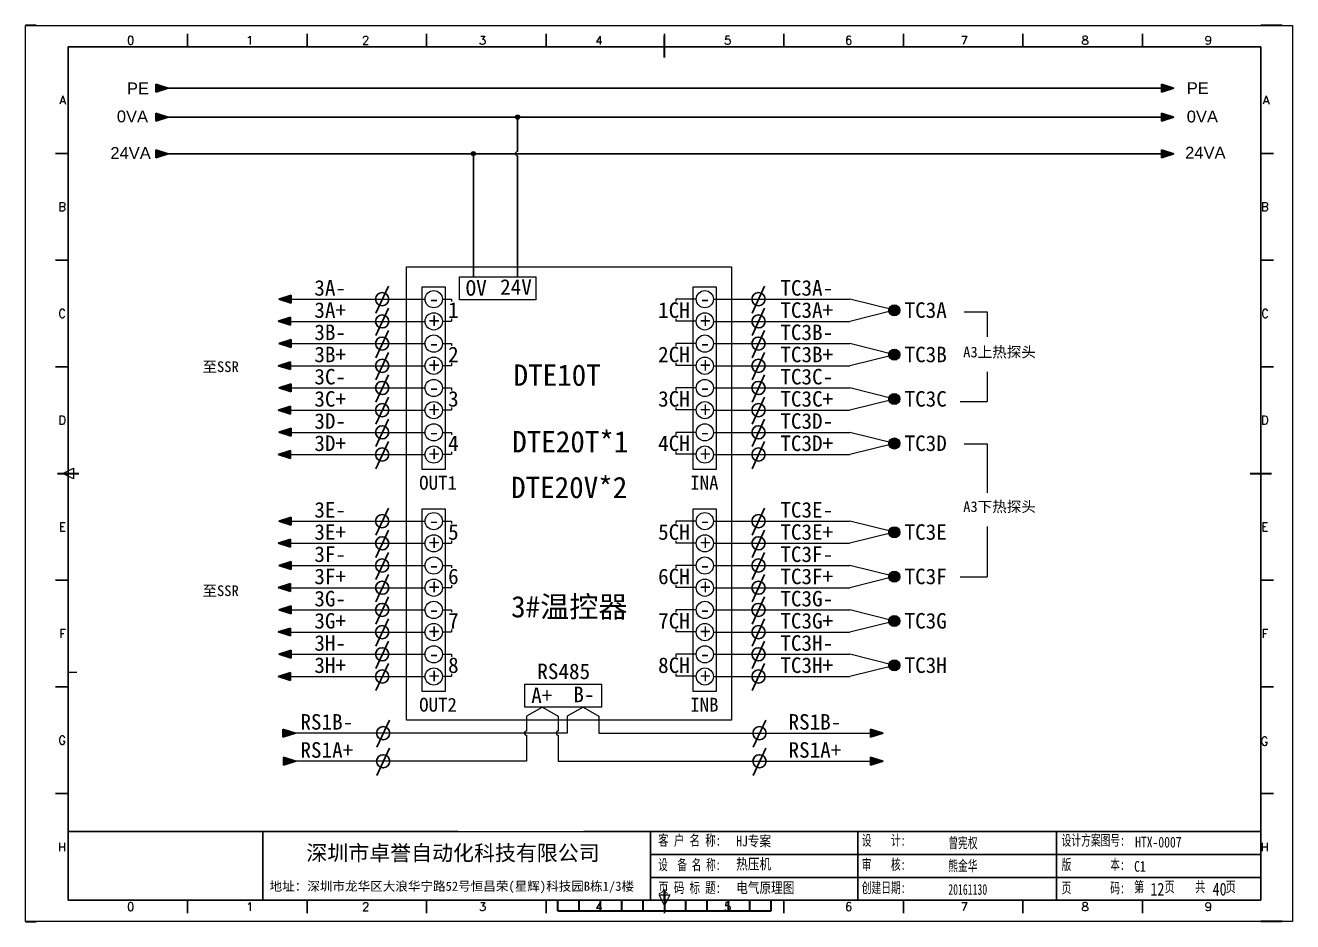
# Model space of a CAD drawing. Extents: x 35123 to 43919, y -4314 to -326.
# Drawn here: x 36271.6 to 36568.6, y -3263.9 to -3053.9 of the extents above; entities that cross this region are included whole.
import ezdxf
from ezdxf.enums import TextEntityAlignment as Align

# ---------------------------------------------------------------- set-up
doc = ezdxf.new("R2010")
doc.units = 0
doc.header["$MEASUREMENT"] = 0
doc.layers.add('AE_BOR', color=1, linetype='Continuous')
doc.layers.add('MISC', color=2, linetype='Continuous')
doc.styles.add('Standard0.67', font='', dxfattribs={"width": 0.67})
doc.styles.add('Standard_0.8', font='SimSun.ttf', dxfattribs={"width": 0.8})
doc.styles.add('WD', font='romans.shx', dxfattribs={"bigfont": 'gbcbig.shx'})
doc.styles.add('宋', font='SimSun.ttf', dxfattribs={"width": 0.7})
doc.styles.add('样式 0', font='')
doc.styles.add('样式 8', font='arial.ttf')
doc.styles.get('Standard0.67').set_extended_font_data('FangSong_GB2312')
doc.styles.get('样式 0').set_extended_font_data('KaiTi_GB2312')

# ---------------------------------------------------------------- blocks, each defined once
blk = doc.blocks.new('gb_a2_a')
for p, q in [((584, 410), (25, 410)), ((25, 410), (25, 10)), ((584, 10), (584, 410)), ((25, 10), (584, 10))]:
    blk.add_line(p, q)
at = {"lineweight": 9, "ltscale": 0.1}
blk.add_line((25, 116.86), (29, 116.86), dxfattribs=at)
at = {"layer": 'AE_BOR', "lineweight": 30}
for p, q in [((10, 420), (4.93, 420)), ((594, 420), (584, 420)), ((4.93, 0), (10, 0)), ((594, 0), (584, 0))]:
    blk.add_line(p, q, dxfattribs=at)
at = {"layer": 'AE_BOR', "color": 1, "lineweight": 15}
for p, q in [((4.93, 420), (598.93, 420)), ((4.93, 0), (4.93, 420)), ((598.93, 420), (598.93, 0)), ((22.5, 210), (27.5, 212.5)), ((27.5, 207.5), (22.5, 210)), ((27.5, 212.5), (27.5, 207.5)), ((304.5, 7.5), (302, 12.5)), ((302, 12.5), (307, 12.5)), ((307, 12.5), (304.5, 7.5)), ((598.93, 0), (4.93, 0))]:
    blk.add_line(p, q, dxfattribs=at)
at = {"layer": 'AE_BOR'}
for p, q in [((81, 410), (81, 416)), ((137, 410), (137, 416)), ((193, 410), (193, 416)), ((249, 410), (249, 416)), ((304.5, 410), (304.5, 416)), ((360.5, 410), (360.5, 416)), ((416.5, 410), (416.5, 416)), ((472.5, 410), (472.5, 416)), ((528.5, 410), (528.5, 416)), ((25, 360), (19, 360)), ((584, 360), (590, 360)), ((25, 310), (19, 310)), ((584, 310), (590, 310)), ((25, 260), (19, 260)), ((584, 260), (590, 260)), ((25, 160), (19, 160)), ((584, 160), (590, 160)), ((25, 110), (19, 110)), ((584, 110), (590, 110)), ((25, 60), (19, 60)), ((584, 60), (590, 60)), ((81, 10), (81, 4)), ((137, 10), (137, 4)), ((193, 10), (193, 4)), ((249, 10), (249, 4)), ((304.5, 10), (304.5, 4)), ((360.5, 10), (360.5, 4)), ((416.5, 10), (416.5, 4)), ((472.5, 10), (472.5, 4)), ((528.5, 10), (528.5, 4))]:
    blk.add_line(p, q, dxfattribs=at)
at = {"layer": 'AE_BOR', "color": 2, "lineweight": 30}
for p, q in [((304.5, 405), (304.5, 415)), ((20, 210), (30, 210)), ((579, 210), (589, 210)), ((304.5, 10), (304.5, 15)), ((304.5, 15), (304.5, 5)), ((254.5, 5), (254.5, 10)), ((264.5, 5), (264.5, 10)), ((274.5, 5), (274.5, 10)), ((284.5, 5), (284.5, 10)), ((294.5, 5), (294.5, 10)), ((304.5, 10), (304.5, 5)), ((314.5, 5), (314.5, 10)), ((324.5, 5), (324.5, 10)), ((334.5, 5), (334.5, 10)), ((344.5, 5), (344.5, 10)), ((354.5, 5), (354.5, 10)), ((254.5, 5), (354.5, 5))]:
    blk.add_line(p, q, dxfattribs=at)
at = {"layer": 'AE_BOR', "style": 'WD'}
for s, p in [('0', (54.27, 411)), ('1', (110.12, 411)), ('2', (164.42, 411)), ('3', (219.22, 411)), ('4', (273.82, 411)), ('5', (334.12, 411)), ('6', (390.81, 411)), ('7', (445.01, 411)), ('8', (501.67, 411)), ('9', (559.4, 411)), ('0', (54.27, 5)), ('1', (110.12, 5)), ('2', (164.42, 5)), ('3', (219.22, 5)), ('4', (273.82, 5)), ('5', (334.12, 5)), ('6', (390.81, 5)), ('7', (445.01, 5)), ('8', (501.67, 5)), ('9', (559.4, 5))]:
    blk.add_text(s, height=4, dxfattribs=at).set_placement(p, align=Align.CENTER)
for s, p in [('A', (24, 385)), ('A', (588.05, 385)), ('B', (24, 335)), ('B', (587.67, 335)), ('C', (24, 285)), ('C', (587.86, 285)), ('D', (24, 235)), ('D', (587.67, 235)), ('E', (24, 185)), ('E', (587.48, 185)), ('F', (24, 135)), ('F', (587.48, 135)), ('F', (587.48, 135)), ('G', (24, 85)), ('G', (587.48, 84.56)), ('H', (24, 35)), ('H', (587.67, 35))]:
    blk.add_text(s, height=4, dxfattribs=at).set_placement(p, align=Align.MIDDLE_RIGHT)

msp = doc.modelspace()

# ---------------------------------------------------------------- hatches: boundary and pattern name
for points in [[(36305.034, -3075.379), (36302.115, -3074.443), (36302.115, -3076.314)], [(36540.738, -3075.375), (36537.819, -3074.439), (36537.819, -3076.31)], [(36305.034, -3083.944), (36302.115, -3083.009), (36302.115, -3084.88)], [(36540.738, -3083.94), (36537.819, -3083.005), (36537.819, -3084.876)], [(36330.958, -3118.005), (36333.876, -3118.94), (36333.876, -3117.07)], [(36330.802, -3123.205), (36333.721, -3124.14), (36333.721, -3122.27)], [(36330.958, -3128.405), (36333.876, -3129.34), (36333.876, -3127.47)], [(36330.802, -3133.605), (36333.721, -3134.54), (36333.721, -3132.67)], [(36330.958, -3138.805), (36333.876, -3139.74), (36333.876, -3137.87)], [(36330.802, -3144.005), (36333.721, -3144.94), (36333.721, -3143.07)], [(36330.958, -3149.205), (36333.876, -3150.14), (36333.876, -3148.27)], [(36330.802, -3154.405), (36333.721, -3155.34), (36333.721, -3153.47)], [(36330.958, -3170.005), (36333.876, -3170.94), (36333.876, -3169.07)], [(36330.802, -3175.205), (36333.721, -3176.14), (36333.721, -3174.27)], [(36330.958, -3180.405), (36333.876, -3181.34), (36333.876, -3179.47)], [(36330.802, -3185.605), (36333.721, -3186.54), (36333.721, -3184.67)], [(36330.958, -3190.805), (36333.876, -3191.74), (36333.876, -3189.87)], [(36330.802, -3196.005), (36333.721, -3196.94), (36333.721, -3195.07)], [(36330.958, -3201.205), (36333.876, -3202.14), (36333.876, -3200.27)], [(36330.802, -3206.405), (36333.721, -3207.34), (36333.721, -3205.47)], [(36334.848, -3219.713), (36331.93, -3218.777), (36331.93, -3220.648)], [(36472.56, -3219.713), (36469.642, -3218.777), (36469.642, -3220.648)], [(36334.959, -3226.298), (36332.04, -3225.363), (36332.04, -3227.234)], [(36472.56, -3226.294), (36469.642, -3225.359), (36469.642, -3227.229)]]:
    msp.add_hatch(color=0).paths.add_polyline_path(points)
at = {"lineweight": 0}
h = msp.add_hatch(color=0, dxfattribs=at)
edge = h.paths.add_edge_path()
edge.add_arc((36386.898, -3075.375), 0.5, 0, 360)
h = msp.add_hatch(color=0, dxfattribs=at)
edge = h.paths.add_edge_path()
edge.add_arc((36376.54, -3083.94), 0.5, 0, 360)
h = msp.add_hatch(color=0, dxfattribs=at)
edge = h.paths.add_edge_path()
edge.add_arc((36475.205, -3120.63), 1.3, 0, 360)
h = msp.add_hatch(color=0, dxfattribs=at)
edge = h.paths.add_edge_path()
edge.add_arc((36475.205, -3131.03), 1.3, 0, 360)
h = msp.add_hatch(color=0, dxfattribs=at)
edge = h.paths.add_edge_path()
edge.add_arc((36475.205, -3141.43), 1.3, 0, 360)
h = msp.add_hatch(color=0, dxfattribs=at)
edge = h.paths.add_edge_path()
edge.add_arc((36475.205, -3151.83), 1.3, 0, 360)
h = msp.add_hatch(color=0, dxfattribs=at)
edge = h.paths.add_edge_path()
edge.add_arc((36475.205, -3172.63), 1.3, 0, 360)
h = msp.add_hatch(color=0, dxfattribs=at)
edge = h.paths.add_edge_path()
edge.add_arc((36475.205, -3183.03), 1.3, 0, 360)
h = msp.add_hatch(color=0, dxfattribs=at)
edge = h.paths.add_edge_path()
edge.add_arc((36475.205, -3193.43), 1.3, 0, 360)
h = msp.add_hatch(color=0, dxfattribs=at)
edge = h.paths.add_edge_path()
edge.add_arc((36475.205, -3203.83), 1.3, 0, 360)
at = {"layer": 'MISC'}
for points in [[(36305.034, -3068.614), (36302.115, -3067.679), (36302.115, -3069.549)], [(36540.738, -3068.61), (36537.819, -3067.675), (36537.819, -3069.545)]]:
    msp.add_hatch(color=0, dxfattribs=at).paths.add_polyline_path(points)

# ---------------------------------------------------------------- linework, layer by layer
at = {"color": 0}
for p, q in [((36305.034, -3075.379), (36302.115, -3074.443)), ((36302.115, -3074.443), (36302.115, -3076.314)), ((36305.034, -3075.379), (36302.115, -3076.314)), ((36540.738, -3075.375), (36305.021, -3075.375)), ((36540.738, -3075.375), (36537.819, -3074.439)), ((36537.819, -3074.439), (36537.819, -3076.31)), ((36540.738, -3075.375), (36537.819, -3076.31)), ((36305.034, -3083.944), (36302.115, -3083.009)), ((36302.115, -3083.009), (36302.115, -3084.88)), ((36305.034, -3083.944), (36302.115, -3084.88)), ((36305.021, -3083.94), (36540.738, -3083.94)), ((36540.738, -3083.94), (36537.819, -3083.005)), ((36537.819, -3083.005), (36537.819, -3084.876)), ((36540.738, -3083.94), (36537.819, -3084.876)), ((36353.674, -3121.342), (36356.626, -3114.954)), ((36441.858, -3121.342), (36444.81, -3114.954)), ((36330.958, -3118.005), (36333.876, -3117.07)), ((36330.958, -3118.005), (36333.876, -3118.94)), ((36333.876, -3118.94), (36333.876, -3117.07)), ((36353.674, -3126.542), (36356.626, -3120.154)), ((36441.858, -3126.542), (36444.81, -3120.154)), ((36330.802, -3123.205), (36333.721, -3122.27)), ((36330.802, -3123.205), (36333.721, -3124.14)), ((36333.721, -3124.14), (36333.721, -3122.27)), ((36353.674, -3131.742), (36356.626, -3125.354)), ((36441.858, -3131.742), (36444.81, -3125.354)), ((36330.958, -3128.405), (36333.876, -3127.47)), ((36330.958, -3128.405), (36333.876, -3129.34)), ((36333.876, -3129.34), (36333.876, -3127.47)), ((36330.802, -3133.605), (36333.721, -3132.67)), ((36333.721, -3134.54), (36333.721, -3132.67)), ((36353.674, -3136.942), (36356.626, -3130.554)), ((36441.858, -3136.942), (36444.81, -3130.554)), ((36330.802, -3133.605), (36333.721, -3134.54)), ((36353.674, -3142.142), (36356.626, -3135.754)), ((36441.858, -3142.142), (36444.81, -3135.754)), ((36330.958, -3138.805), (36333.876, -3137.87)), ((36330.958, -3138.805), (36333.876, -3139.74)), ((36333.876, -3139.74), (36333.876, -3137.87)), ((36353.674, -3147.342), (36356.626, -3140.954)), ((36441.858, -3147.342), (36444.81, -3140.954)), ((36330.802, -3144.005), (36333.721, -3143.07)), ((36330.802, -3144.005), (36333.721, -3144.94)), ((36333.721, -3144.94), (36333.721, -3143.07)), ((36353.674, -3152.542), (36356.626, -3146.154)), ((36441.858, -3152.542), (36444.81, -3146.154)), ((36330.958, -3149.205), (36333.876, -3148.27)), ((36330.958, -3149.205), (36333.876, -3150.14)), ((36333.876, -3150.14), (36333.876, -3148.27)), ((36330.802, -3154.405), (36333.721, -3153.47)), ((36333.721, -3155.34), (36333.721, -3153.47)), ((36353.674, -3157.742), (36356.626, -3151.354)), ((36441.858, -3157.742), (36444.81, -3151.354)), ((36330.802, -3154.405), (36333.721, -3155.34)), ((36353.674, -3173.342), (36356.626, -3166.954)), ((36441.858, -3173.342), (36444.81, -3166.954)), ((36330.958, -3170.005), (36333.876, -3169.07)), ((36330.958, -3170.005), (36333.876, -3170.94)), ((36333.876, -3170.94), (36333.876, -3169.07)), ((36330.802, -3175.205), (36333.721, -3174.27)), ((36333.721, -3176.14), (36333.721, -3174.27)), ((36353.674, -3178.542), (36356.626, -3172.154)), ((36441.858, -3178.542), (36444.81, -3172.154)), ((36330.802, -3175.205), (36333.721, -3176.14)), ((36353.674, -3183.742), (36356.626, -3177.354)), ((36441.858, -3183.742), (36444.81, -3177.354)), ((36330.958, -3180.405), (36333.876, -3179.47)), ((36330.958, -3180.405), (36333.876, -3181.34)), ((36333.876, -3181.34), (36333.876, -3179.47)), ((36353.674, -3188.942), (36356.626, -3182.554)), ((36441.858, -3188.942), (36444.81, -3182.554)), ((36330.802, -3185.605), (36333.721, -3184.67)), ((36330.802, -3185.605), (36333.721, -3186.54)), ((36333.721, -3186.54), (36333.721, -3184.67)), ((36353.674, -3194.142), (36356.626, -3187.754)), ((36441.858, -3194.142), (36444.81, -3187.754)), ((36330.958, -3190.805), (36333.876, -3189.87)), ((36330.958, -3190.805), (36333.876, -3191.74)), ((36333.876, -3191.74), (36333.876, -3189.87)), ((36330.802, -3196.005), (36333.721, -3195.07)), ((36333.721, -3196.94), (36333.721, -3195.07)), ((36353.674, -3199.342), (36356.626, -3192.954)), ((36441.858, -3199.342), (36444.81, -3192.954)), ((36330.802, -3196.005), (36333.721, -3196.94)), ((36353.674, -3204.542), (36356.626, -3198.154)), ((36441.858, -3204.542), (36444.81, -3198.154)), ((36330.958, -3201.205), (36333.876, -3200.27)), ((36330.958, -3201.205), (36333.876, -3202.14)), ((36333.876, -3202.14), (36333.876, -3200.27)), ((36353.674, -3209.742), (36356.626, -3203.354)), ((36441.858, -3209.742), (36444.81, -3203.354)), ((36330.802, -3206.405), (36333.721, -3205.47)), ((36330.802, -3206.405), (36333.721, -3207.34)), ((36333.721, -3207.34), (36333.721, -3205.47)), ((36334.848, -3219.713), (36331.93, -3218.777)), ((36331.93, -3218.777), (36331.93, -3220.648)), ((36353.918, -3223.021), (36356.871, -3216.633)), ((36442.112, -3223.021), (36445.064, -3216.633)), ((36472.56, -3219.713), (36469.642, -3218.777)), ((36469.642, -3218.777), (36469.642, -3220.648)), ((36334.848, -3219.713), (36331.93, -3220.648)), ((36472.56, -3219.713), (36469.642, -3220.648)), ((36334.959, -3226.298), (36332.04, -3225.363)), ((36332.04, -3225.363), (36332.04, -3227.234)), ((36353.918, -3229.606), (36356.871, -3223.219)), ((36442.112, -3229.606), (36445.064, -3223.219)), ((36472.56, -3226.294), (36469.642, -3225.359)), ((36469.642, -3225.359), (36469.642, -3227.229)), ((36334.959, -3226.298), (36332.04, -3227.234)), ((36472.56, -3226.294), (36469.642, -3227.229))]:
    msp.add_line(p, q, dxfattribs=at)
at = {"color": 0, "ltscale": 2}
for p, q in [((36386.898, -3083.44), (36386.898, -3075.375)), ((36376.54, -3112.768), (36376.54, -3083.94)), ((36386.898, -3112.768), (36386.898, -3084.44))]:
    msp.add_line(p, q, dxfattribs=at)
at = {"color": 0, "lineweight": 0}
for p, q in [((36360.907, -3110.48), (36437.028, -3110.48)), ((36360.907, -3216.628), (36360.907, -3110.48)), ((36437.028, -3110.48), (36437.028, -3216.628)), ((36364.525, -3115.112), (36369.903, -3115.112)), ((36364.525, -3157.923), (36364.525, -3115.112)), ((36369.903, -3115.112), (36369.903, -3157.923)), ((36373.271, -3118.146), (36373.271, -3112.768)), ((36373.271, -3112.768), (36391.271, -3112.768)), ((36391.271, -3118.146), (36391.271, -3112.768)), ((36428.052, -3115.112), (36433.43, -3115.112)), ((36428.052, -3157.923), (36428.052, -3115.112)), ((36433.43, -3115.112), (36433.43, -3157.923)), ((36331.035, -3118.03), (36365.245, -3118.03)), ((36369.284, -3118.03), (36371.422, -3118.03)), ((36371.422, -3118.03), (36371.422, -3118.596)), ((36391.271, -3118.146), (36373.271, -3118.146)), ((36428.772, -3118.03), (36424.034, -3118.03)), ((36424.034, -3118.03), (36424.034, -3118.596)), ((36432.811, -3118.03), (36464.805, -3118.03)), ((36475.205, -3120.63), (36464.805, -3118.03)), ((36475.205, -3120.63), (36464.805, -3123.23)), ((36491.598, -3120.961), (36496.954, -3120.961)), ((36496.954, -3120.961), (36496.954, -3126.82)), ((36330.88, -3123.23), (36365.245, -3123.23)), ((36369.284, -3123.175), (36371.422, -3123.175)), ((36371.422, -3122.608), (36371.422, -3123.175)), ((36424.034, -3122.608), (36424.034, -3123.175)), ((36428.772, -3123.175), (36424.034, -3123.175)), ((36432.811, -3123.23), (36464.805, -3123.23)), ((36331.035, -3128.43), (36365.245, -3128.43)), ((36369.284, -3128.43), (36371.422, -3128.43)), ((36371.422, -3128.43), (36371.422, -3128.996)), ((36428.772, -3128.43), (36424.034, -3128.43)), ((36424.034, -3128.43), (36424.034, -3128.996)), ((36432.811, -3128.43), (36464.805, -3128.43)), ((36475.205, -3131.03), (36464.805, -3128.43)), ((36371.422, -3133.008), (36371.422, -3133.575)), ((36424.034, -3133.008), (36424.034, -3133.575)), ((36475.205, -3131.03), (36464.805, -3133.63)), ((36330.88, -3133.63), (36365.245, -3133.63)), ((36369.284, -3133.575), (36371.422, -3133.575)), ((36428.772, -3133.575), (36424.034, -3133.575)), ((36432.811, -3133.63), (36464.805, -3133.63)), ((36496.954, -3135.047), (36496.954, -3141.975)), ((36331.035, -3138.83), (36365.245, -3138.83)), ((36369.284, -3138.83), (36371.422, -3138.83)), ((36371.422, -3138.83), (36371.422, -3139.396)), ((36428.772, -3138.83), (36424.034, -3138.83)), ((36424.034, -3138.83), (36424.034, -3139.396)), ((36432.811, -3138.83), (36464.805, -3138.83)), ((36475.205, -3141.43), (36464.805, -3138.83)), ((36475.205, -3141.43), (36464.805, -3144.03)), ((36490.645, -3141.975), (36496.954, -3141.975)), ((36330.88, -3144.03), (36365.245, -3144.03)), ((36369.284, -3143.975), (36371.422, -3143.975)), ((36371.422, -3143.408), (36371.422, -3143.975)), ((36424.034, -3143.408), (36424.034, -3143.975)), ((36428.772, -3143.975), (36424.034, -3143.975)), ((36432.811, -3144.03), (36464.805, -3144.03)), ((36331.035, -3149.23), (36365.245, -3149.23)), ((36369.284, -3149.23), (36371.422, -3149.23)), ((36371.422, -3149.23), (36371.422, -3149.796)), ((36428.772, -3149.23), (36424.034, -3149.23)), ((36424.034, -3149.23), (36424.034, -3149.796)), ((36432.811, -3149.23), (36464.805, -3149.23)), ((36475.205, -3151.83), (36464.805, -3149.23)), ((36371.422, -3153.808), (36371.422, -3154.375)), ((36424.034, -3153.808), (36424.034, -3154.375)), ((36475.205, -3151.83), (36464.805, -3154.43)), ((36491.598, -3151.941), (36496.954, -3151.941)), ((36496.954, -3151.941), (36496.954, -3163.39)), ((36330.88, -3154.43), (36365.245, -3154.43)), ((36369.284, -3154.375), (36371.422, -3154.375)), ((36428.772, -3154.375), (36424.034, -3154.375)), ((36432.811, -3154.43), (36464.805, -3154.43)), ((36369.903, -3157.923), (36364.525, -3157.923)), ((36433.43, -3157.923), (36428.052, -3157.923)), ((36364.525, -3167.112), (36369.903, -3167.112)), ((36364.525, -3209.923), (36364.525, -3167.112)), ((36369.903, -3167.112), (36369.903, -3209.923)), ((36428.052, -3167.112), (36433.43, -3167.112)), ((36428.052, -3209.923), (36428.052, -3167.112)), ((36433.43, -3167.112), (36433.43, -3209.923)), ((36331.035, -3170.03), (36365.245, -3170.03)), ((36369.284, -3170.03), (36371.422, -3170.03)), ((36371.422, -3170.03), (36371.422, -3170.596)), ((36428.772, -3170.03), (36424.034, -3170.03)), ((36424.034, -3170.03), (36424.034, -3170.596)), ((36432.811, -3170.03), (36464.805, -3170.03)), ((36475.205, -3172.63), (36464.805, -3170.03)), ((36496.954, -3171.319), (36496.954, -3183.118)), ((36371.422, -3174.608), (36371.422, -3175.175)), ((36424.034, -3174.608), (36424.034, -3175.175)), ((36475.205, -3172.63), (36464.805, -3175.23)), ((36330.88, -3175.23), (36365.245, -3175.23)), ((36369.284, -3175.175), (36371.422, -3175.175)), ((36428.772, -3175.175), (36424.034, -3175.175)), ((36432.811, -3175.23), (36464.805, -3175.23)), ((36331.035, -3180.43), (36365.245, -3180.43)), ((36369.284, -3180.43), (36371.422, -3180.43)), ((36371.422, -3180.43), (36371.422, -3180.996)), ((36428.772, -3180.43), (36424.034, -3180.43)), ((36424.034, -3180.43), (36424.034, -3180.996)), ((36432.811, -3180.43), (36464.805, -3180.43)), ((36475.205, -3183.03), (36464.805, -3180.43)), ((36475.205, -3183.03), (36464.805, -3185.63)), ((36490.645, -3183.118), (36496.954, -3183.118)), ((36330.88, -3185.63), (36365.245, -3185.63)), ((36369.284, -3185.575), (36371.422, -3185.575)), ((36371.422, -3185.008), (36371.422, -3185.575)), ((36424.034, -3185.008), (36424.034, -3185.575)), ((36428.772, -3185.575), (36424.034, -3185.575)), ((36432.811, -3185.63), (36464.805, -3185.63)), ((36331.035, -3190.83), (36365.245, -3190.83)), ((36369.284, -3190.83), (36371.422, -3190.83)), ((36371.422, -3190.83), (36371.422, -3191.396)), ((36428.772, -3190.83), (36424.034, -3190.83)), ((36424.034, -3190.83), (36424.034, -3191.396)), ((36432.811, -3190.83), (36464.805, -3190.83)), ((36475.205, -3193.43), (36464.805, -3190.83)), ((36371.422, -3195.408), (36371.422, -3195.975)), ((36424.034, -3195.408), (36424.034, -3195.975)), ((36475.205, -3193.43), (36464.805, -3196.03)), ((36330.88, -3196.03), (36365.245, -3196.03)), ((36369.284, -3195.975), (36371.422, -3195.975)), ((36428.772, -3195.975), (36424.034, -3195.975)), ((36432.811, -3196.03), (36464.805, -3196.03)), ((36331.035, -3201.23), (36365.245, -3201.23)), ((36369.284, -3201.23), (36371.422, -3201.23)), ((36371.422, -3201.23), (36371.422, -3201.796)), ((36428.772, -3201.23), (36424.034, -3201.23)), ((36424.034, -3201.23), (36424.034, -3201.796)), ((36432.811, -3201.23), (36464.805, -3201.23)), ((36475.205, -3203.83), (36464.805, -3201.23)), ((36475.205, -3203.83), (36464.805, -3206.43)), ((36330.88, -3206.43), (36365.245, -3206.43)), ((36369.284, -3206.375), (36371.422, -3206.375)), ((36371.422, -3205.808), (36371.422, -3206.375)), ((36424.034, -3205.808), (36424.034, -3206.375)), ((36428.772, -3206.375), (36424.034, -3206.375)), ((36432.811, -3206.43), (36464.805, -3206.43)), ((36369.903, -3209.923), (36364.525, -3209.923)), ((36388.645, -3213.604), (36388.645, -3208.227)), ((36388.645, -3208.227), (36406.645, -3208.227)), ((36406.645, -3213.604), (36406.645, -3208.227)), ((36433.43, -3209.923), (36428.052, -3209.923)), ((36406.645, -3213.604), (36388.645, -3213.604)), ((36392.741, -3213.604), (36389.024, -3215.701)), ((36389.024, -3215.701), (36389.024, -3219.209)), ((36392.741, -3213.604), (36396.457, -3215.701)), ((36396.457, -3215.701), (36396.457, -3219.209)), ((36402.251, -3213.604), (36398.535, -3215.701)), ((36398.535, -3215.701), (36398.535, -3219.709)), ((36402.251, -3213.604), (36405.968, -3215.701)), ((36405.968, -3215.701), (36405.968, -3219.709)), ((36437.028, -3216.628), (36360.907, -3216.628)), ((36398.535, -3219.709), (36334.848, -3219.709)), ((36389.024, -3220.209), (36389.024, -3226.294)), ((36396.457, -3220.209), (36396.457, -3226.294)), ((36405.968, -3219.709), (36472.56, -3219.709)), ((36389.024, -3226.294), (36334.848, -3226.294)), ((36396.457, -3226.294), (36472.56, -3226.294))]:
    msp.add_line(p, q, dxfattribs=at)
at = {"ltscale": 2}
for p, q in [((36372.89, -3242.785), (36281.585, -3242.785)), ((36402.351, -3242.785), (36561.085, -3242.785)), ((36418.05, -3242.785), (36418.05, -3258.87)), ((36466.616, -3258.87), (36466.616, -3242.785)), ((36513.196, -3258.87), (36513.196, -3242.785)), ((36372.89, -3258.87), (36281.585, -3258.87)), ((36531.087, -3258.87), (36561.085, -3258.87))]:
    msp.add_line(p, q, dxfattribs=at)
for p, q in [((36327.237, -3242.785), (36327.237, -3258.87)), ((36418.05, -3248.146), (36462.301, -3248.146)), ((36462.301, -3248.146), (36531.087, -3248.146)), ((36531.087, -3248.146), (36561.085, -3248.146)), ((36418.05, -3253.508), (36462.301, -3253.508)), ((36462.301, -3253.508), (36531.087, -3253.508)), ((36531.087, -3253.508), (36561.085, -3253.508)), ((36402.351, -3258.87), (36462.301, -3258.87)), ((36462.301, -3258.87), (36531.087, -3258.87))]:
    msp.add_line(p, q)
at = {"lineweight": 9, "ltscale": 0.1}
for p, q in [((36372.89, -3242.785), (36402.351, -3242.785)), ((36372.89, -3258.87), (36402.351, -3258.87)), ((36400.994, -3258.87), (36400.994, -3258.87)), ((36400.994, -3258.87), (36400.994, -3258.87))]:
    msp.add_line(p, q, dxfattribs=at)
at = {"color": 0, "lineweight": 0}
for centre, radius in [((36386.898, -3075.375), 0.5), ((36376.54, -3083.94), 0.5), ((36367.264, -3118.03), 2.02), ((36430.791, -3118.03), 2.02), ((36367.264, -3123.23), 2.02), ((36430.791, -3123.23), 2.02), ((36475.205, -3120.63), 1.3), ((36367.264, -3128.43), 2.02), ((36430.791, -3128.43), 2.02), ((36475.205, -3131.03), 1.3), ((36367.264, -3133.63), 2.02), ((36430.791, -3133.63), 2.02), ((36367.264, -3138.83), 2.02), ((36430.791, -3138.83), 2.02), ((36367.264, -3144.03), 2.02), ((36430.791, -3144.03), 2.02), ((36475.205, -3141.43), 1.3), ((36367.264, -3149.23), 2.02), ((36430.791, -3149.23), 2.02), ((36475.205, -3151.83), 1.3), ((36367.264, -3154.43), 2.02), ((36430.791, -3154.43), 2.02), ((36367.264, -3170.03), 2.02), ((36430.791, -3170.03), 2.02), ((36475.205, -3172.63), 1.3), ((36367.264, -3175.23), 2.02), ((36430.791, -3175.23), 2.02), ((36367.264, -3180.43), 2.02), ((36430.791, -3180.43), 2.02), ((36367.264, -3185.63), 2.02), ((36430.791, -3185.63), 2.02), ((36475.205, -3183.03), 1.3), ((36367.264, -3190.83), 2.02), ((36430.791, -3190.83), 2.02), ((36475.205, -3193.43), 1.3), ((36367.264, -3196.03), 2.02), ((36430.791, -3196.03), 2.02), ((36367.264, -3201.23), 2.02), ((36430.791, -3201.23), 2.02), ((36367.264, -3206.43), 2.02), ((36430.791, -3206.43), 2.02), ((36475.205, -3203.83), 1.3)]:
    msp.add_circle(centre, radius, dxfattribs=at)
at = {"color": 0}
for centre in [(36355.178, -3118.03), (36443.361, -3118.03), (36355.178, -3123.23), (36443.361, -3123.23), (36355.178, -3128.43), (36443.361, -3128.43), (36355.178, -3133.63), (36443.361, -3133.63), (36355.178, -3138.83), (36443.361, -3138.83), (36355.178, -3144.03), (36443.361, -3144.03), (36355.178, -3149.23), (36443.361, -3149.23), (36355.178, -3154.43), (36443.361, -3154.43), (36355.178, -3170.03), (36443.361, -3170.03), (36355.178, -3175.23), (36443.361, -3175.23), (36355.178, -3180.43), (36443.361, -3180.43), (36355.178, -3185.63), (36443.361, -3185.63), (36355.178, -3190.83), (36443.361, -3190.83), (36355.178, -3196.03), (36443.361, -3196.03), (36355.178, -3201.23), (36443.361, -3201.23), (36355.178, -3206.43), (36443.361, -3206.43), (36355.422, -3219.709), (36443.616, -3219.709), (36355.422, -3226.294), (36443.616, -3226.294)]:
    msp.add_circle(centre, 1.538, dxfattribs=at)
at = {"color": 0, "lineweight": 0}
for centre in [(36386.898, -3083.94), (36389.024, -3219.709), (36396.457, -3219.709)]:
    msp.add_arc(centre, 0.5, 90, 270, dxfattribs=at)
at = {"layer": 'MISC', "color": 0}
for p, q in [((36305.034, -3068.614), (36302.115, -3067.679)), ((36302.115, -3067.679), (36302.115, -3069.549)), ((36540.738, -3068.61), (36537.819, -3067.675)), ((36537.819, -3067.675), (36537.819, -3069.545)), ((36305.034, -3068.614), (36302.115, -3069.549)), ((36305.034, -3068.61), (36540.738, -3068.61)), ((36540.738, -3068.61), (36537.819, -3069.545))]:
    msp.add_line(p, q, dxfattribs=at)

# ---------------------------------------------------------------- block references
at = {"xscale": 0.5, "yscale": 0.5, "zscale": 0.5}
msp.add_blockref('gb_a2_a', (36269.085, -3263.87), dxfattribs=at)

# ---------------------------------------------------------------- texts
at = {"color": 0, "char_height": 2.772, "attachment_point": 1, "style": '样式 8'}
for s, insert, width in [('0VA', (36292.988, -3073.824), 4.96666), ('0VA', (36543.733, -3073.842), 4.96666), ('24VA', (36291.476, -3082.387), 4.96666), ('24VA', (36543.358, -3082.318), 15.27425)]:
    msp.add_mtext(s, dxfattribs=dict(at, insert=insert, width=width))
at = {"color": 0, "lineweight": 0, "attachment_point": 1}
for s, insert, char_height, width in [('{\\fSimSun|b0|i0|c134|p2;A3上热探头}', (36491.335, -3129.163), 2.5, 22.18919), ('{\\fSimSun|b0|i0|c134|p2;至SSR}', (36313.054, -3132.601), 2.5, 16.90853), ('{\\fSimSun|b0|i0|c134|p2;DTE10T}', (36385.981, -3133.322), 5, 33.81706), ('{\\fSimSun|b0|i0|c134|p2;DTE20T*1}', (36385.656, -3148.924), 5, 33.81706), ('{\\fSimSun|b0|i0|c134|p2;OUT1}', (36363.842, -3159.416), 3.25, 9.25756), ('{\\fSimSun|b0|i0|c134|p2;DTE20V*2}', (36385.4, -3159.635), 5, 33.81706), ('{\\fSimSun|b0|i0|c134|p2;INA}', (36427.369, -3159.416), 3.25, 9.25756), ('{\\fSimSun|b0|i0|c134|p2;A3下热探头}', (36491.335, -3165.388), 2.5, 22.18919), ('{\\fSimSun|b0|i0|c134|p2;至SSR}', (36313.054, -3185.088), 2.5, 16.90853), ('{\\fSimSun|b0|i0|c134|p2;3#温控器}', (36385.4, -3187.576), 5, 33.81706), ('{\\fSimSun|b0|i0|c134|p2;OUT2}', (36363.842, -3211.416), 3.25, 9.25756), ('{\\fSimSun|b0|i0|c134|p2;INB}', (36427.369, -3211.416), 3.25, 9.25756)]:
    msp.add_mtext(s, dxfattribs=dict(at, insert=insert, char_height=char_height, width=width))
at = {"ltscale": 2, "attachment_point": 1}
for s, insert, char_height, width, style in [('{\\fSimSun|b0|i0|c134|p2;\\W0.72;客 户 名 称:}', (36419.853, -3243.553), 2.5, 16.24768, 'Standard0.67'), ('{\\fSimSun|b0|i0|c134|p2;设    计:}', (36467.568, -3243.553), 2.5, 12.03121, 'Standard0.67'), ('{\\fSimSun|b0|i0|c134|p2;设计方案图号:}', (36514.401, -3243.553), 2.5, 15.1644, 'Standard0.67'), ('HJ专案', (36438.14, -3243.727), 2.5, 33.90777, 'Standard_0.8'), ('{\\fSimSun|b0|i0|c134|p2;曾宪权}', (36487.845, -3244.155), 2.5, 12.03121, 'Standard0.67'), ('{\\f@SimSun|b0|i0|c134|p2;HTX-0007}', (36531.639, -3243.994), 2.5, 33.90777, 'Standard_0.8'), ('{\\fSimSun|b0|i0|c134|p2;\\W0.66;设  备 名 称:}', (36419.853, -3249.282), 2.5, 15.12342, 'Standard0.67'), ('{\\fSimSun|b0|i0|c134|p2;热压机}', (36438.14, -3249.115), 2.5, 33.90777, 'Standard_0.8'), ('{\\fSimSun|b0|i0|c134|p2;审    核:}', (36467.568, -3249.227), 2.5, 12.03121, 'Standard0.67'), ('{\\fSimSun|b0|i0|c134|p2;熊金华}', (36487.845, -3249.517), 2.5, 12.03121, 'Standard0.67'), ('{\\fSimSun|b0|i0|c134|p2;版        本:}', (36514.401, -3249.227), 2.5, 16.84978, 'Standard0.67'), ('C1', (36531.399, -3249.667), 2.5, 5.97175, 'Standard_0.8'), ('{\\fSimSun|b0|i0|c134|p2;\\W0.72;页 码 标 题:}', (36419.853, -3254.65), 2.5, 15.12342, 'Standard0.67'), ('{\\fSimSun|b0|i0|c134|p2;电气原理图}', (36438.14, -3254.663), 2.5, 33.90777, 'Standard_0.8'), ('{\\fSimSun|b0|i0|c134|p2;创建日期:}', (36467.568, -3254.634), 2.5, 12.03121, 'Standard0.67'), ('{\\fSimSun|b0|i0|c134|p2;20161130}', (36487.845, -3255.075), 2.5, 12.03121, 'Standard0.67'), ('{\\fSimSun|b0|i0|c134|p2;页        码:}', (36514.401, -3254.713), 2.5, 15.72579, 'Standard0.67'), ('第    页    共    页', (36531.397, -3254.468), 2.5, 33.90777, '宋'), ('12', (36535.231, -3254.773), 3, 3.76639, 'Standard_0.8'), ('40', (36549.804, -3254.748), 3, 3.76639, 'Standard_0.8')]:
    msp.add_mtext(s, dxfattribs=dict(at, insert=insert, char_height=char_height, width=width, style=style))
at = {"attachment_point": 7}
for s, insert, char_height, width in [('{\\fSimSun|b0|i0|c134|p2;深圳市卓誉自动化科技有限公司}', (36337.405, -3249.958), 3.6, 80.67766), ('{\\fSimSun|b0|i0|c134|p2;地址：深圳市龙华区大浪华宁路52号恒昌荣(星辉)科技园B栋1/3楼}', (36328.793, -3257.218), 2.16, 89.25675)]:
    msp.add_mtext(s, dxfattribs=dict(at, insert=insert, char_height=char_height, width=width))
at = {"layer": 'MISC', "color": 0, "attachment_point": 1}
for s, insert, char_height, width, style in [('PE', (36295.368, -3067.259), 2.772, 4.96666, '样式 8'), ('PE', (36543.733, -3067.189), 2.772, 4.96666, '样式 8'), ('{\\fNSimSun|b0|i0|c134|p49;3A-}', (36339.28, -3113.564), 3.64, 3.36355, '样式 0'), ('{\\fNSimSun|b0|i0|c134|p49;OV}', (36374.729, -3113.57), 3.64, 3.36355, '样式 0'), ('{\\fNSimSun|b0|i0|c134|p49;24V}', (36382.817, -3113.349), 3.64, 3.36355, '样式 0'), ('{\\fNSimSun|b0|i0|c134|p49;TC3A-}', (36448.486, -3113.564), 3.64, 3.36355, '样式 0'), ('{\\fNSimSun|b0|i0|c134|p49;-}', (36366.061, -3116.083), 3.64, 3.36355, '样式 0'), ('{\\fNSimSun|b0|i0|c134|p49;-}', (36429.588, -3116.083), 3.64, 3.36355, '样式 0'), ('{\\fNSimSun|b0|i0|c134|p49;3A+}', (36339.28, -3118.764), 3.64, 3.36355, '样式 0'), ('{\\fNSimSun|b0|i0|c134|p49;1}', (36370.626, -3118.764), 3.64, 3.36355, '样式 0'), ('{\\fNSimSun|b0|i0|c134|p49;1CH}', (36419.84, -3118.764), 3.64, 3.36355, '样式 0'), ('{\\fNSimSun|b0|i0|c134|p49;TC3A+}', (36448.486, -3118.764), 3.64, 3.36355, '样式 0'), ('{\\fNSimSun|b0|i0|c134|p49;TC3A}', (36477.594, -3118.764), 3.64, 3.36355, '样式 0'), ('{\\fNSimSun|b0|i0|c134|p49;3B-}', (36339.28, -3123.964), 3.64, 3.36355, '样式 0'), ('{\\fNSimSun|b0|i0|c134|p49;+}', (36366.135, -3121.283), 3.64, 3.36355, '样式 0'), ('{\\fNSimSun|b0|i0|c134|p49;+}', (36429.662, -3121.283), 3.64, 3.36355, '样式 0'), ('{\\fNSimSun|b0|i0|c134|p49;TC3B-}', (36448.486, -3123.964), 3.64, 3.36355, '样式 0'), ('{\\fNSimSun|b0|i0|c134|p49;3B+}', (36339.28, -3129.164), 3.64, 3.36355, '样式 0'), ('{\\fNSimSun|b0|i0|c134|p49;-}', (36366.061, -3126.483), 3.64, 3.36355, '样式 0'), ('{\\fNSimSun|b0|i0|c134|p49;2}', (36370.626, -3129.164), 3.64, 3.36355, '样式 0'), ('{\\fNSimSun|b0|i0|c134|p49;2CH}', (36419.84, -3129.164), 3.64, 3.36355, '样式 0'), ('{\\fNSimSun|b0|i0|c134|p49;-}', (36429.588, -3126.483), 3.64, 3.36355, '样式 0'), ('{\\fNSimSun|b0|i0|c134|p49;TC3B+}', (36448.486, -3129.164), 3.64, 3.36355, '样式 0'), ('{\\fNSimSun|b0|i0|c134|p49;TC3B}', (36477.594, -3129.164), 3.64, 3.36355, '样式 0'), ('{\\fNSimSun|b0|i0|c134|p49;+}', (36366.135, -3131.683), 3.64, 3.36355, '样式 0'), ('{\\fNSimSun|b0|i0|c134|p49;+}', (36429.662, -3131.683), 3.64, 3.36355, '样式 0'), ('{\\fNSimSun|b0|i0|c134|p49;3C-}', (36339.28, -3134.364), 3.64, 3.36355, '样式 0'), ('{\\fNSimSun|b0|i0|c134|p49;TC3C-}', (36448.486, -3134.364), 3.64, 3.36355, '样式 0'), ('{\\fNSimSun|b0|i0|c134|p49;-}', (36366.061, -3136.883), 3.64, 3.36355, '样式 0'), ('{\\fNSimSun|b0|i0|c134|p49;-}', (36429.588, -3136.883), 3.64, 3.36355, '样式 0'), ('{\\fNSimSun|b0|i0|c134|p49;3C+}', (36339.28, -3139.564), 3.64, 3.36355, '样式 0'), ('{\\fNSimSun|b0|i0|c134|p49;3}', (36370.626, -3139.564), 3.64, 3.36355, '样式 0'), ('{\\fNSimSun|b0|i0|c134|p49;3CH}', (36419.84, -3139.564), 3.64, 3.36355, '样式 0'), ('{\\fNSimSun|b0|i0|c134|p49;TC3C+}', (36448.486, -3139.564), 3.64, 3.36355, '样式 0'), ('{\\fNSimSun|b0|i0|c134|p49;TC3C}', (36477.594, -3139.564), 3.64, 3.36355, '样式 0'), ('{\\fNSimSun|b0|i0|c134|p49;3D-}', (36339.28, -3144.764), 3.64, 3.36355, '样式 0'), ('{\\fNSimSun|b0|i0|c134|p49;+}', (36366.135, -3142.083), 3.64, 3.36355, '样式 0'), ('{\\fNSimSun|b0|i0|c134|p49;+}', (36429.662, -3142.083), 3.64, 3.36355, '样式 0'), ('{\\fNSimSun|b0|i0|c134|p49;TC3D-}', (36448.486, -3144.764), 3.64, 3.36355, '样式 0'), ('{\\fNSimSun|b0|i0|c134|p49;3D+}', (36339.28, -3149.964), 3.64, 3.36355, '样式 0'), ('{\\fNSimSun|b0|i0|c134|p49;-}', (36366.061, -3147.283), 3.64, 3.36355, '样式 0'), ('{\\fNSimSun|b0|i0|c134|p49;4}', (36370.626, -3149.964), 3.64, 3.36355, '样式 0'), ('{\\fNSimSun|b0|i0|c134|p49;4CH}', (36419.84, -3149.964), 3.64, 3.36355, '样式 0'), ('{\\fNSimSun|b0|i0|c134|p49;-}', (36429.588, -3147.283), 3.64, 3.36355, '样式 0'), ('{\\fNSimSun|b0|i0|c134|p49;TC3D+}', (36448.486, -3149.964), 3.64, 3.36355, '样式 0'), ('{\\fNSimSun|b0|i0|c134|p49;TC3D}', (36477.594, -3149.964), 3.64, 3.36355, '样式 0'), ('{\\fNSimSun|b0|i0|c134|p49;+}', (36366.135, -3152.483), 3.64, 3.36355, '样式 0'), ('{\\fNSimSun|b0|i0|c134|p49;+}', (36429.662, -3152.483), 3.64, 3.36355, '样式 0'), ('{\\fNSimSun|b0|i0|c134|p49;3E-}', (36339.28, -3165.564), 3.64, 3.36355, '样式 0'), ('{\\fNSimSun|b0|i0|c134|p49;TC3E-}', (36448.486, -3165.564), 3.64, 3.36355, '样式 0'), ('{\\fNSimSun|b0|i0|c134|p49;3E+}', (36339.28, -3170.764), 3.64, 3.36355, '样式 0'), ('{\\fNSimSun|b0|i0|c134|p49;-}', (36366.061, -3168.083), 3.64, 3.36355, '样式 0'), ('{\\fNSimSun|b0|i0|c134|p49;5}', (36370.626, -3170.764), 3.64, 3.36355, '样式 0'), ('{\\fNSimSun|b0|i0|c134|p49;5CH}', (36419.84, -3170.764), 3.64, 3.36355, '样式 0'), ('{\\fNSimSun|b0|i0|c134|p49;-}', (36429.588, -3168.083), 3.64, 3.36355, '样式 0'), ('{\\fNSimSun|b0|i0|c134|p49;TC3E+}', (36448.486, -3170.764), 3.64, 3.36355, '样式 0'), ('{\\fNSimSun|b0|i0|c134|p49;TC3E}', (36477.594, -3170.764), 3.64, 3.36355, '样式 0'), ('{\\fNSimSun|b0|i0|c134|p49;+}', (36366.135, -3173.283), 3.64, 3.36355, '样式 0'), ('{\\fNSimSun|b0|i0|c134|p49;+}', (36429.662, -3173.283), 3.64, 3.36355, '样式 0'), ('{\\fNSimSun|b0|i0|c134|p49;3F-}', (36339.28, -3175.964), 3.64, 3.36355, '样式 0'), ('{\\fNSimSun|b0|i0|c134|p49;TC3F-}', (36448.486, -3175.964), 3.64, 3.36355, '样式 0'), ('{\\fNSimSun|b0|i0|c134|p49;-}', (36366.061, -3178.483), 3.64, 3.36355, '样式 0'), ('{\\fNSimSun|b0|i0|c134|p49;-}', (36429.588, -3178.483), 3.64, 3.36355, '样式 0'), ('{\\fNSimSun|b0|i0|c134|p49;3F+}', (36339.28, -3181.164), 3.64, 3.36355, '样式 0'), ('{\\fNSimSun|b0|i0|c134|p49;6}', (36370.626, -3181.164), 3.64, 3.36355, '样式 0'), ('{\\fNSimSun|b0|i0|c134|p49;6CH}', (36419.84, -3181.164), 3.64, 3.36355, '样式 0'), ('{\\fNSimSun|b0|i0|c134|p49;TC3F+}', (36448.486, -3181.164), 3.64, 3.36355, '样式 0'), ('{\\fNSimSun|b0|i0|c134|p49;TC3F}', (36477.594, -3181.164), 3.64, 3.36355, '样式 0'), ('{\\fNSimSun|b0|i0|c134|p49;3G-}', (36339.28, -3186.364), 3.64, 3.36355, '样式 0'), ('{\\fNSimSun|b0|i0|c134|p49;+}', (36366.135, -3183.683), 3.64, 3.36355, '样式 0'), ('{\\fNSimSun|b0|i0|c134|p49;+}', (36429.662, -3183.683), 3.64, 3.36355, '样式 0'), ('{\\fNSimSun|b0|i0|c134|p49;TC3G-}', (36448.486, -3186.364), 3.64, 3.36355, '样式 0'), ('{\\fNSimSun|b0|i0|c134|p49;3G+}', (36339.28, -3191.564), 3.64, 3.36355, '样式 0'), ('{\\fNSimSun|b0|i0|c134|p49;-}', (36366.061, -3188.883), 3.64, 3.36355, '样式 0'), ('{\\fNSimSun|b0|i0|c134|p49;7}', (36370.626, -3191.564), 3.64, 3.36355, '样式 0'), ('{\\fNSimSun|b0|i0|c134|p49;7CH}', (36419.84, -3191.564), 3.64, 3.36355, '样式 0'), ('{\\fNSimSun|b0|i0|c134|p49;-}', (36429.588, -3188.883), 3.64, 3.36355, '样式 0'), ('{\\fNSimSun|b0|i0|c134|p49;TC3G+}', (36448.486, -3191.564), 3.64, 3.36355, '样式 0'), ('{\\fNSimSun|b0|i0|c134|p49;TC3G}', (36477.594, -3191.564), 3.64, 3.36355, '样式 0'), ('{\\fNSimSun|b0|i0|c134|p49;+}', (36366.135, -3194.083), 3.64, 3.36355, '样式 0'), ('{\\fNSimSun|b0|i0|c134|p49;+}', (36429.662, -3194.083), 3.64, 3.36355, '样式 0'), ('{\\fNSimSun|b0|i0|c134|p49;3H-}', (36339.28, -3196.764), 3.64, 3.36355, '样式 0'), ('{\\fNSimSun|b0|i0|c134|p49;TC3H-}', (36448.486, -3196.764), 3.64, 3.36355, '样式 0'), ('{\\fNSimSun|b0|i0|c134|p49;-}', (36366.061, -3199.283), 3.64, 3.36355, '样式 0'), ('{\\fNSimSun|b0|i0|c134|p49;-}', (36429.588, -3199.283), 3.64, 3.36355, '样式 0'), ('{\\fNSimSun|b0|i0|c134|p49;3H+}', (36339.28, -3201.964), 3.64, 3.36355, '样式 0'), ('{\\fNSimSun|b0|i0|c134|p49;8}', (36370.626, -3201.964), 3.64, 3.36355, '样式 0'), ('{\\fNSimSun|b0|i0|c134|p49;RS485}', (36391.532, -3203.405), 3.64, 3.36355, '样式 0'), ('{\\fNSimSun|b0|i0|c134|p49;8CH}', (36419.84, -3201.964), 3.64, 3.36355, '样式 0'), ('{\\fNSimSun|b0|i0|c134|p49;TC3H+}', (36448.486, -3201.964), 3.64, 3.36355, '样式 0'), ('{\\fNSimSun|b0|i0|c134|p49;TC3H}', (36477.594, -3201.964), 3.64, 3.36355, '样式 0'), ('{\\fNSimSun|b0|i0|c134|p49;+}', (36366.135, -3204.483), 3.64, 3.36355, '样式 0'), ('{\\fNSimSun|b0|i0|c134|p49;+}', (36429.662, -3204.483), 3.64, 3.36355, '样式 0'), ('{\\fNSimSun|b0|i0|c134|p49;A+}', (36390.103, -3209.029), 3.64, 3.36355, '样式 0'), ('{\\fNSimSun|b0|i0|c134|p49;B-}', (36399.979, -3208.808), 3.64, 3.36355, '样式 0'), ('{\\fNSimSun|b0|i0|c134|p49;RS1B-}', (36336.01, -3215.243), 3.64, 3.36355, '样式 0'), ('{\\fNSimSun|b0|i0|c134|p49;RS1B-}', (36450.401, -3215.243), 3.64, 3.36355, '样式 0'), ('{\\fNSimSun|b0|i0|c134|p49;RS1A+}', (36336.01, -3221.829), 3.64, 3.36355, '样式 0'), ('{\\fNSimSun|b0|i0|c134|p49;RS1A+}', (36450.401, -3221.829), 3.64, 3.36355, '样式 0')]:
    msp.add_mtext(s, dxfattribs=dict(at, insert=insert, char_height=char_height, width=width, style=style))

doc.saveas('drawing.dxf')
